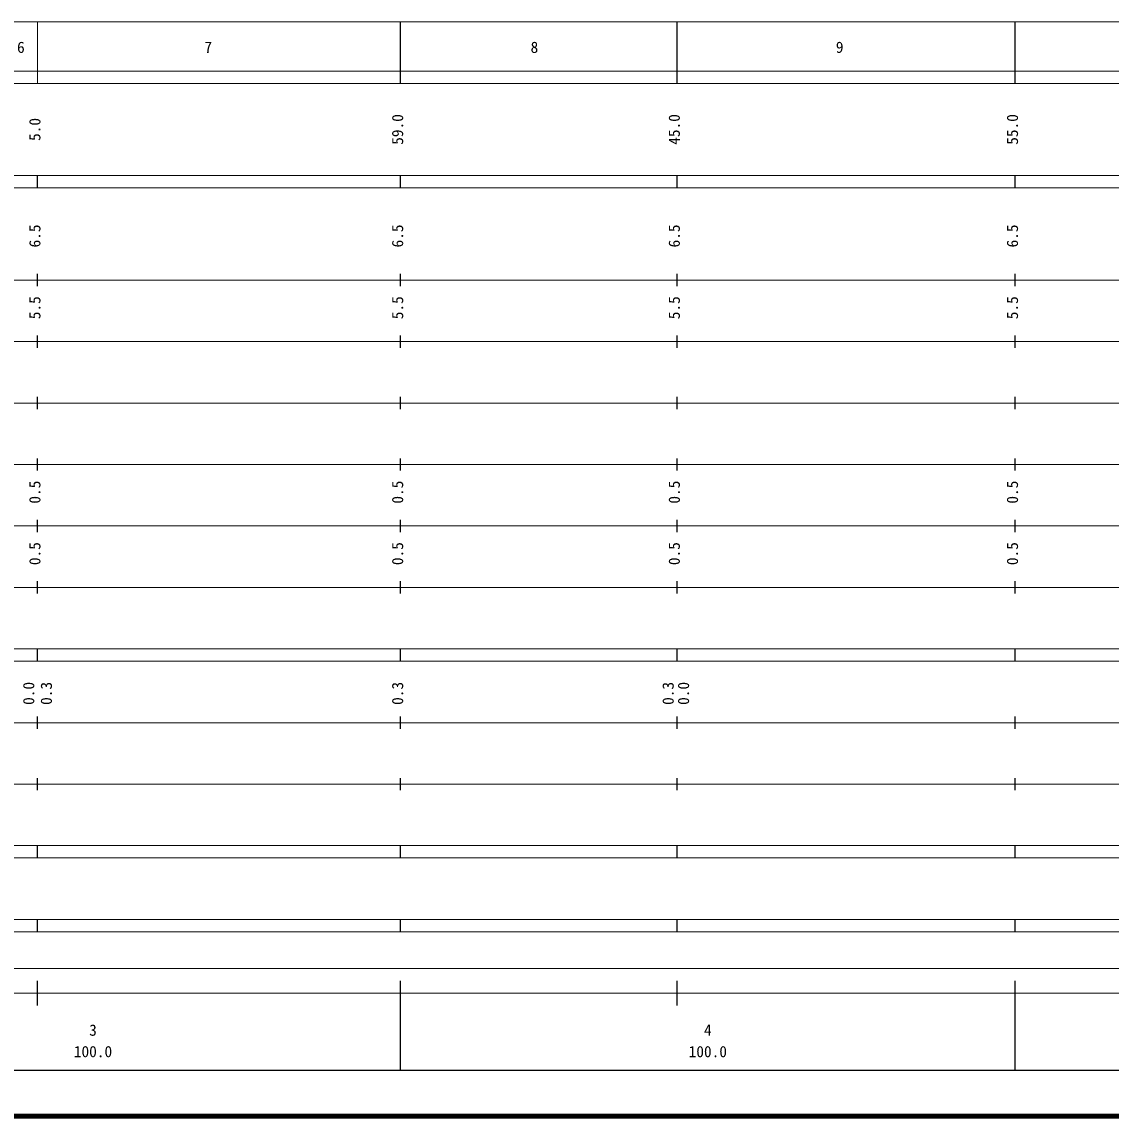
# Model space of a CAD drawing. Units: millimetres on the paper, enlarged 1000 times. Extents: x 40000 to 680000, y 20000 to 380000.
# Drawn here: x 306435 to 483594, y 20000 to 198000 of the extents above; entities that cross this region are included whole.
import ezdxf
from ezdxf.enums import TextEntityAlignment as Align

# ---------------------------------------------------------------- set-up
doc = ezdxf.new("R2010")
doc.units = ezdxf.units.MM
doc.header["$LTSCALE"] = 1000
doc.layers.add('M-TTL', color=2, linetype='Continuous', lineweight=140)
doc.layers.add('M-TTL-BAND', color=7, linetype='Continuous', lineweight=25)
doc.styles.add('ＭＳ ゴシック', font='')
doc.styles.get('ＭＳ ゴシック').set_extended_font_data('MS Gothic')

msp = doc.modelspace()

# ---------------------------------------------------------------- linework, layer by layer
at = {"layer": 'M-TTL'}
msp.add_line((40000, 20000), (680000, 20000), dxfattribs=at)
at = {"layer": 'M-TTL-BAND', "lineweight": 13}
for p, q in [((68000, 198000), (579000, 198000)), ((309000, 188000), (309000, 198000)), ((40000, 190000), (579000, 190000)), ((40000, 188000), (579000, 188000)), ((40000, 173000), (579000, 173000)), ((40000, 171000), (579000, 171000)), ((40000, 156000), (579000, 156000)), ((46000, 146000), (579000, 146000)), ((52000, 136000), (579000, 136000)), ((46000, 126000), (579000, 126000)), ((52000, 116000), (579000, 116000)), ((46000, 106000), (579000, 106000)), ((40000, 96000), (579000, 96000)), ((40000, 94000), (579000, 94000)), ((49000, 84000), (579000, 84000)), ((40000, 74000), (579000, 74000)), ((40000, 64000), (579000, 64000)), ((40000, 62000), (579000, 62000)), ((40000, 52000), (579000, 52000)), ((40000, 50000), (579000, 50000)), ((71000, 44000), (565000, 44000)), ((40000, 40000), (579000, 40000))]:
    msp.add_line(p, q, dxfattribs=at)
at = {"layer": 'M-TTL-BAND'}
for p, q in [((368000, 188000), (368000, 198000)), ((413000, 188000), (413000, 198000)), ((468000, 188000), (468000, 198000)), ((309000, 171000), (309000, 173000)), ((368000, 171000), (368000, 173000)), ((413000, 171000), (413000, 173000)), ((468000, 171000), (468000, 173000)), ((309000, 155000), (309000, 157000)), ((368000, 155000), (368000, 157000)), ((413000, 155000), (413000, 157000)), ((468000, 155000), (468000, 157000)), ((309000, 145000), (309000, 147000)), ((368000, 145000), (368000, 147000)), ((413000, 145000), (413000, 147000)), ((468000, 145000), (468000, 147000)), ((309000, 135000), (309000, 137000)), ((368000, 135000), (368000, 137000)), ((413000, 135000), (413000, 137000)), ((468000, 135000), (468000, 137000)), ((309000, 125000), (309000, 127000)), ((368000, 125000), (368000, 127000)), ((413000, 125000), (413000, 127000)), ((468000, 125000), (468000, 127000)), ((309000, 115000), (309000, 117000)), ((368000, 115000), (368000, 117000)), ((413000, 115000), (413000, 117000)), ((468000, 115000), (468000, 117000)), ((309000, 105000), (309000, 107000)), ((368000, 105000), (368000, 107000)), ((413000, 105000), (413000, 107000)), ((468000, 105000), (468000, 107000)), ((309000, 94000), (309000, 96000)), ((368000, 94000), (368000, 96000)), ((413000, 94000), (413000, 96000)), ((468000, 94000), (468000, 96000)), ((309000, 83000), (309000, 85000)), ((368000, 83000), (368000, 85000)), ((413000, 83000), (413000, 85000)), ((468000, 83000), (468000, 85000)), ((309000, 73000), (309000, 75000)), ((368000, 73000), (368000, 75000)), ((413000, 73000), (413000, 75000)), ((468000, 73000), (468000, 75000)), ((309000, 62000), (309000, 64000)), ((368000, 62000), (368000, 64000)), ((413000, 62000), (413000, 64000)), ((468000, 62000), (468000, 64000)), ((309000, 50000), (309000, 52000)), ((368000, 50000), (368000, 52000)), ((413000, 50000), (413000, 52000)), ((468000, 50000), (468000, 52000)), ((309000, 38000), (309000, 42000)), ((368000, 27500), (368000, 42000)), ((413000, 38000), (413000, 42000)), ((468000, 27500), (468000, 42000)), ((68000, 27500), (579000, 27500))]:
    msp.add_line(p, q, dxfattribs=at)

# ---------------------------------------------------------------- texts
at = {"layer": 'M-TTL-BAND', "style": 'ＭＳ ゴシック'}
for s, p in [('6', (306271, 192405)), ('7', (336743, 192405)), ('8', (389799, 192405)), ('9', (439446, 192405)), ('3', (318000, 32523)), ('4', (418000, 32523)), ('100.0', (318000, 29033)), ('100.0', (418000, 29033))]:
    msp.add_text(s, height=1833, dxfattribs=at).set_placement(p, align=Align.BOTTOM_CENTER)
for s, p in [('5.0', (310000, 180500)), ('59.0', (369000, 180500)), ('45.0', (414000, 180500)), ('55.0', (469000, 180500)), ('6.5', (310000, 163174)), ('6.5', (369000, 163174)), ('6.5', (414000, 163174)), ('6.5', (469000, 163174)), ('5.5', (310000, 151500)), ('5.5', (369000, 151500)), ('5.5', (414000, 151500)), ('5.5', (469000, 151500)), ('0.5', (310000, 121500)), ('0.5', (369000, 121500)), ('0.5', (414000, 121500)), ('0.5', (469000, 121500)), ('0.5', (310000, 111500)), ('0.5', (369000, 111500)), ('0.5', (414000, 111500)), ('0.5', (469000, 111500)), ('0.0', (309000, 88764)), ('0.3', (311870, 88764)), ('0.3', (369000, 88764)), ('0.3', (413000, 88764)), ('0.0', (415499, 88764))]:
    msp.add_text(s, height=1833, rotation=90, dxfattribs=at).set_placement(p, align=Align.BOTTOM_CENTER)

doc.saveas('drawing.dxf')
